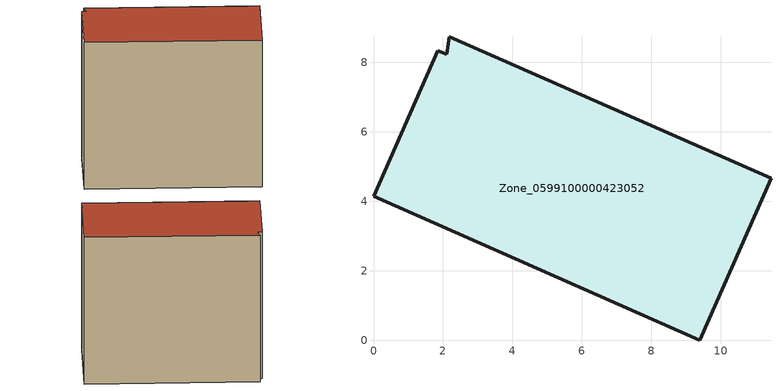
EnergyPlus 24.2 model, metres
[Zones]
Zone_0599100000423052
 floor ground (C_G): 2.11,8.24 2.18,8.74 11.45,4.66 9.4,0 0,4.14 1.85,8.34 z0
 wall outside (C_F): 9.4,0 11.45,4.66 2.18,8.74 2.11,8.24 1.85,8.34 0,4.14 9.4,0 z0:9.16
 roof outside (C_R): 2.18,8.74 2.11,8.24 1.85,8.34 0,4.14 9.4,0 11.45,4.66 z9.16
[BUILDING]
Pand.0599100000423052: North Axis=0; Terrain=City; Loads Convergence Tolerance Value=0.04; Temperature Convergence Tolerance Value=0.4; Solar Distribution=FullExterior; Maximum Number of Warmup Days=25; Minimum Number of Warmup Days=1
[Site:Location]
Rotterdam.The.Hague.AP_ZH_NLD Design_Conditions: Latitude=51.96; Longitude=4.45; Time Zone=1; Elevation=-4.5
[SITE:GROUNDTEMPERATURE:BUILDINGSURFACE]
18, 18, 18, 18, 18, 18, 18, 18, 18, 18, 18, 18
[MATERIAL] Thermal Absorptance=0.9; Solar Absorptance=0.7; Visible Absorptance=0.7
Name | Roughness | Thickness | Conductivity | Density | Specific Heat
G.TC.1992-2005 | MediumSmooth | 0.15 | 0.06 | 540 | 1210
F.TC.1992-2005 | Rough | 0.3 | 0.12 | 1920 | 840
R.TC.1992-2005 | MediumRough | 0.2 | 0.08 | 1500 | 1000
[CONSTRUCTION]
C_G: G.TC.1992-2005
C_F: F.TC.1992-2005
C_R: R.TC.1992-2005
[ZONE]
Zone_0599100000423052: Type=1; Multiplier=1; Ceiling Height=Autocalculate; Volume=Autocalculate; Floor Area=autocalculate; Part of Total Floor Area=Yes
[ZONEINFILTRATION:DESIGNFLOWRATE]
Infil_Zone_0599100000423052: Zone or ZoneList or Space or SpaceList=Zone_0599100000423052; Schedule=AlwaysOn; Design Flow Rate Calculation Method=Flow/Area; Flow Rate per Floor Area=0.0015; Constant Term Coefficient=1; Temperature Term Coefficient=0; Velocity Term Coefficient=0; Velocity Squared Term Coefficient=0
[HVACTEMPLATE:ZONE:IDEALLOADSAIRSYSTEM]
Zone_0599100000423052: Maximum Heating Supply Air Temperature=50; Minimum Cooling Supply Air Temperature=13; Maximum Heating Supply Air Humidity Ratio=0.0156; Minimum Cooling Supply Air Humidity Ratio=0.0077; Heating Limit=NoLimit; Cooling Limit=NoLimit; Dehumidification Control Type=ConstantSensibleHeatRatio; Cooling Sensible Heat Ratio=0.7; Dehumidification Setpoint=60; Humidification Control Type=None; Humidification Setpoint=30; Outdoor Air Method=None; Outdoor Air Flow Rate per Person=0.00944; Outdoor Air Flow Rate per Zone Floor Area=0; Outdoor Air Flow Rate per Zone=0; Demand Controlled Ventilation Type=None; Outdoor Air Economizer Type=NoEconomizer; Heat Recovery Type=None; Sensible Heat Recovery Effectiveness=0.7; Latent Heat Recovery Effectiveness=0.65
[ZONECONTROL:THERMOSTAT]
ThermostatControl_Zone_0599100000423052: Zone or ZoneList=Zone_0599100000423052; Control Type Schedule=DualSetpointControlType; Control 1=Thermostat_Zone_0599100000423052; Temperature Difference Between Cutout And Setpoint=0
[THERMOSTATSETPOINT:DUALSETPOINT]
Thermostat_Zone_0599100000423052: Heating Setpoint Temperature Schedule=HeatingSetpoint_Zone_0599100000423052; Cooling Setpoint Temperature Schedule=CoolingSetpoint_Zone_0599100000423052
[SCHEDULE:COMPACT]
HeatingSetpoint_Zone_0599100000423052: Through: 12/31, For: AllDays, Until: 24:00, 21
CoolingSetpoint_Zone_0599100000423052: Through: 12/31, For: AllDays, Until: 24:00, 24
DualSetpointControlType: Through: 12/31, For: AllDays, Until: 24:00, 4
AlwaysOn: Through: 12/31, For: AllDays, Until: 24:00, 1
